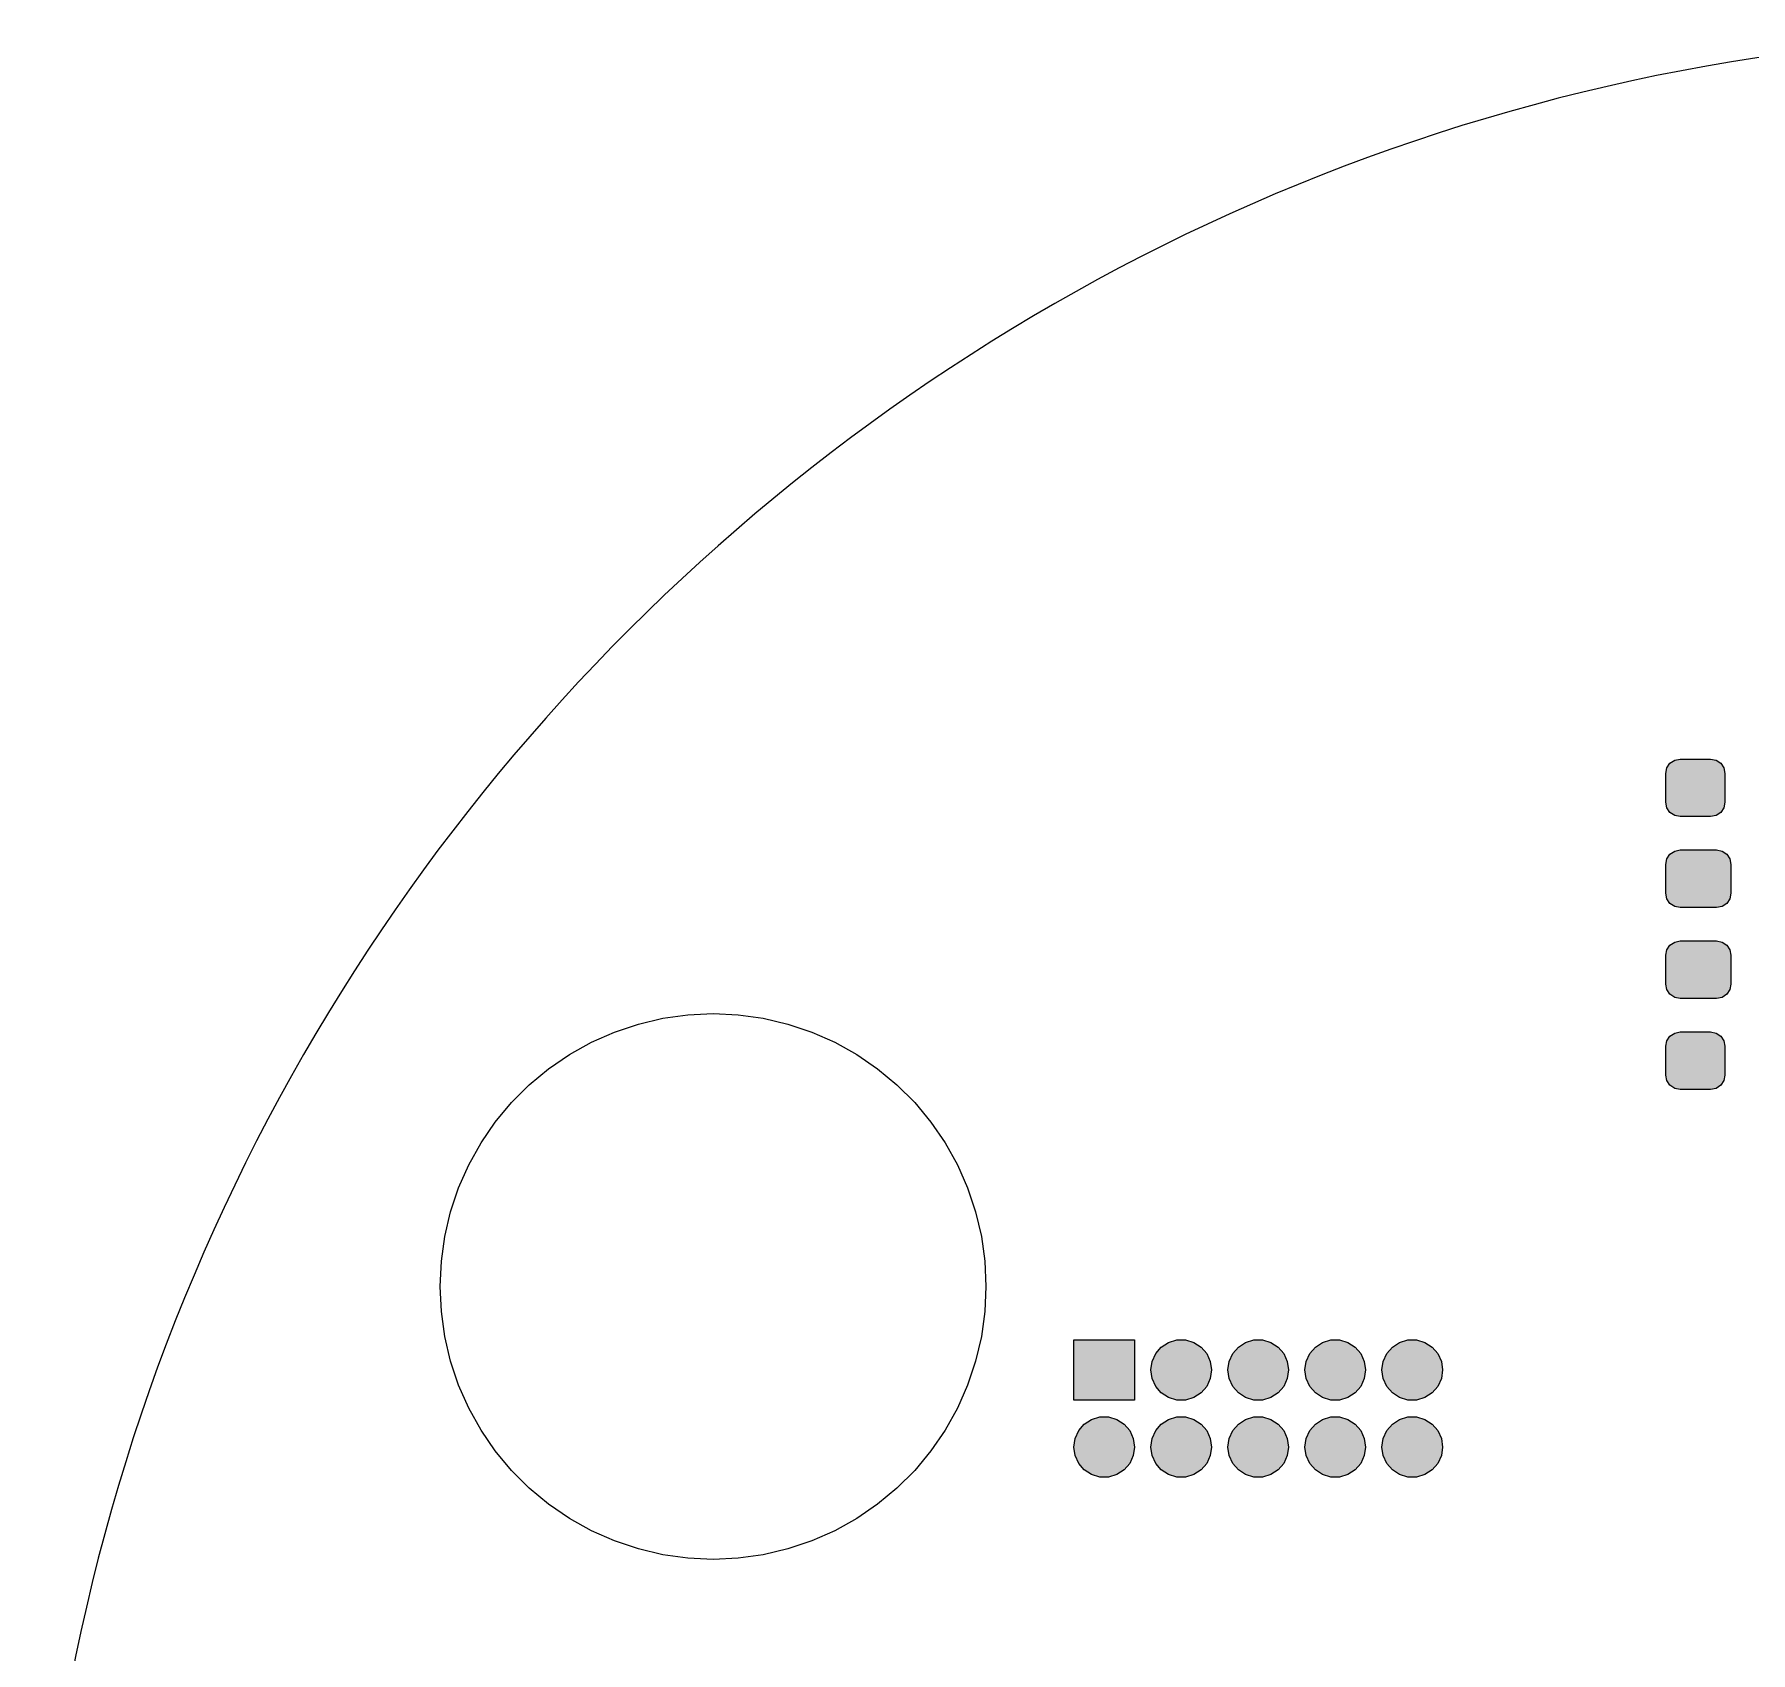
# Model space of a CAD drawing. Header units: inches. Extents: x 10 to 430, y -15 to 282.
# Drawn here: x 320.03 to 348.33, y 196.52 to 223.2 of the extents above; entities that cross this region are included whole.
import ezdxf

# ---------------------------------------------------------------- set-up
doc = ezdxf.new("R2010")
doc.units = ezdxf.units.IN
doc.header["$MEASUREMENT"] = 0
doc.layers.add('BLACK', color=7, linetype='Continuous')

msp = doc.modelspace()

# ---------------------------------------------------------------- hatches: boundary and pattern name
h = msp.add_hatch(color=256)
h.dxf.hatch_style = 1
h.paths.add_polyline_path([(361.178, 195.483), (361.16, 195.574), (361.109, 195.651), (361.032, 195.702), (360.941, 195.72), (360.341, 195.72), (360.25, 195.702), (360.173, 195.651), (360.121, 195.574), (360.103, 195.483), (360.103, 195.008), (360.121, 194.917), (360.173, 194.84), (360.25, 194.788), (360.341, 194.77), (360.941, 194.77), (361.032, 194.788), (361.109, 194.84), (361.16, 194.917), (361.178, 195.008)])
h.paths.add_polyline_path([(359.453, 195.483), (359.435, 195.574), (359.384, 195.651), (359.307, 195.702), (359.216, 195.72), (358.616, 195.72), (358.525, 195.702), (358.448, 195.651), (358.396, 195.574), (358.378, 195.483), (358.378, 195.008), (358.396, 194.917), (358.448, 194.84), (358.525, 194.788), (358.616, 194.77), (359.216, 194.77), (359.307, 194.788), (359.384, 194.84), (359.435, 194.917), (359.453, 195.008)])
h.paths.add_polyline_path([(356.951, 195.953), (356.933, 196.044), (356.882, 196.121), (356.805, 196.172), (356.714, 196.19), (356.239, 196.19), (356.148, 196.172), (356.071, 196.121), (356.019, 196.044), (356.001, 195.953), (356.001, 195.353), (356.019, 195.262), (356.071, 195.185), (356.148, 195.133), (356.239, 195.115), (356.714, 195.115), (356.805, 195.133), (356.882, 195.185), (356.933, 195.262), (356.951, 195.353)])
h.paths.add_polyline_path([(356.951, 197.678), (356.933, 197.769), (356.882, 197.846), (356.805, 197.897), (356.714, 197.915), (356.239, 197.915), (356.148, 197.897), (356.071, 197.846), (356.019, 197.769), (356.001, 197.678), (356.001, 197.078), (356.019, 196.987), (356.071, 196.91), (356.148, 196.858), (356.239, 196.84), (356.714, 196.84), (356.805, 196.858), (356.882, 196.91), (356.933, 196.987), (356.951, 197.078)])
h.paths.add_polyline_path([(354.665, 197.678), (354.647, 197.769), (354.596, 197.846), (354.519, 197.897), (354.428, 197.915), (353.953, 197.915), (353.862, 197.897), (353.785, 197.846), (353.733, 197.769), (353.715, 197.678), (353.715, 197.078), (353.733, 196.987), (353.785, 196.91), (353.862, 196.858), (353.953, 196.84), (354.428, 196.84), (354.519, 196.858), (354.596, 196.91), (354.647, 196.987), (354.665, 197.078)])
h.paths.add_polyline_path([(354.665, 195.953), (354.647, 196.044), (354.596, 196.121), (354.519, 196.172), (354.428, 196.19), (353.953, 196.19), (353.862, 196.172), (353.785, 196.121), (353.733, 196.044), (353.715, 195.953), (353.715, 195.353), (353.733, 195.262), (353.785, 195.185), (353.862, 195.133), (353.953, 195.115), (354.428, 195.115), (354.519, 195.133), (354.596, 195.185), (354.647, 195.262), (354.665, 195.353)])
h.paths.add_polyline_path([(352.887, 195.853), (352.869, 195.944), (352.818, 196.021), (352.741, 196.072), (352.65, 196.09), (352.175, 196.09), (352.084, 196.072), (352.007, 196.021), (351.955, 195.944), (351.937, 195.853), (351.937, 195.353), (351.955, 195.262), (352.007, 195.185), (352.084, 195.133), (352.175, 195.115), (352.65, 195.115), (352.741, 195.133), (352.818, 195.185), (352.869, 195.262), (352.887, 195.353)])
h.paths.add_polyline_path([(352.887, 197.678), (352.869, 197.769), (352.818, 197.846), (352.741, 197.897), (352.65, 197.915), (352.175, 197.915), (352.084, 197.897), (352.007, 197.846), (351.955, 197.769), (351.937, 197.678), (351.937, 197.178), (351.955, 197.087), (352.007, 197.01), (352.084, 196.958), (352.175, 196.94), (352.65, 196.94), (352.741, 196.958), (352.818, 197.01), (352.869, 197.087), (352.887, 197.178)])
h.paths.add_polyline_path([(351.109, 197.678), (351.091, 197.769), (351.04, 197.846), (350.963, 197.897), (350.872, 197.915), (350.397, 197.915), (350.306, 197.897), (350.229, 197.846), (350.177, 197.769), (350.159, 197.678), (350.159, 197.078), (350.177, 196.987), (350.229, 196.91), (350.306, 196.858), (350.397, 196.84), (350.872, 196.84), (350.963, 196.858), (351.04, 196.91), (351.091, 196.987), (351.109, 197.078)])
h.paths.add_polyline_path([(351.109, 195.953), (351.091, 196.044), (351.04, 196.121), (350.963, 196.172), (350.872, 196.19), (350.397, 196.19), (350.306, 196.172), (350.229, 196.121), (350.177, 196.044), (350.159, 195.953), (350.159, 195.353), (350.177, 195.262), (350.229, 195.185), (350.306, 195.133), (350.397, 195.115), (350.872, 195.115), (350.963, 195.133), (351.04, 195.185), (351.091, 195.262), (351.109, 195.353)])
h.paths.add_polyline_path([(347.208, 194.467), (347.19, 194.558), (347.139, 194.635), (347.062, 194.686), (346.971, 194.704), (346.371, 194.704), (346.28, 194.686), (346.203, 194.635), (346.151, 194.558), (346.133, 194.467), (346.133, 193.992), (346.151, 193.901), (346.203, 193.824), (346.28, 193.772), (346.371, 193.754), (346.971, 193.754), (347.062, 193.772), (347.139, 193.824), (347.19, 193.901), (347.208, 193.992)])
h.paths.add_polyline_path([(345.483, 194.467), (345.465, 194.558), (345.414, 194.635), (345.337, 194.686), (345.246, 194.704), (344.646, 194.704), (344.555, 194.686), (344.478, 194.635), (344.426, 194.558), (344.408, 194.467), (344.408, 193.992), (344.426, 193.901), (344.478, 193.824), (344.555, 193.772), (344.646, 193.754), (345.246, 193.754), (345.337, 193.772), (345.414, 193.824), (345.465, 193.901), (345.483, 193.992)])
h.paths.add_polyline_path([(343.226, 200.048), (343.167, 200.178), (343.074, 200.285), (342.954, 200.362), (342.817, 200.402), (342.675, 200.402), (342.538, 200.362), (342.419, 200.285), (342.326, 200.178), (342.266, 200.048), (342.246, 199.907), (342.266, 199.766), (342.326, 199.637), (342.419, 199.529), (342.538, 199.453), (342.675, 199.412), (342.817, 199.412), (342.954, 199.453), (343.074, 199.529), (343.167, 199.637), (343.226, 199.766), (343.246, 199.907)])
h.paths.add_polyline_path([(343.246, 201.177), (343.226, 201.318), (343.167, 201.448), (343.074, 201.555), (342.954, 201.632), (342.817, 201.672), (342.675, 201.672), (342.538, 201.632), (342.419, 201.555), (342.326, 201.448), (342.266, 201.318), (342.246, 201.177), (342.266, 201.036), (342.326, 200.907), (342.419, 200.799), (342.538, 200.723), (342.675, 200.682), (342.817, 200.682), (342.954, 200.723), (343.074, 200.799), (343.167, 200.907), (343.226, 201.036)])
h.paths.add_polyline_path([(341.976, 201.177), (341.956, 201.318), (341.897, 201.448), (341.804, 201.555), (341.684, 201.632), (341.547, 201.672), (341.405, 201.672), (341.268, 201.632), (341.149, 201.555), (341.056, 201.448), (340.996, 201.318), (340.976, 201.177), (340.996, 201.036), (341.056, 200.907), (341.149, 200.799), (341.268, 200.723), (341.405, 200.682), (341.547, 200.682), (341.684, 200.723), (341.804, 200.799), (341.897, 200.907), (341.956, 201.036)])
h.paths.add_polyline_path([(341.976, 199.907), (341.956, 200.048), (341.897, 200.178), (341.804, 200.285), (341.684, 200.362), (341.547, 200.402), (341.405, 200.402), (341.268, 200.362), (341.149, 200.285), (341.056, 200.178), (340.996, 200.048), (340.976, 199.907), (340.996, 199.766), (341.056, 199.637), (341.149, 199.529), (341.268, 199.453), (341.405, 199.412), (341.547, 199.412), (341.684, 199.453), (341.804, 199.529), (341.897, 199.637), (341.956, 199.766)])
h.paths.add_polyline_path([(340.706, 199.907), (340.686, 200.048), (340.627, 200.178), (340.534, 200.285), (340.414, 200.362), (340.277, 200.402), (340.135, 200.402), (339.998, 200.362), (339.879, 200.285), (339.786, 200.178), (339.726, 200.048), (339.706, 199.907), (339.726, 199.766), (339.786, 199.637), (339.879, 199.529), (339.998, 199.453), (340.135, 199.412), (340.277, 199.412), (340.414, 199.453), (340.534, 199.529), (340.627, 199.637), (340.686, 199.766)])
h.paths.add_polyline_path([(340.706, 201.177), (340.686, 201.318), (340.627, 201.448), (340.534, 201.555), (340.414, 201.632), (340.277, 201.672), (340.135, 201.672), (339.998, 201.632), (339.879, 201.555), (339.786, 201.448), (339.726, 201.318), (339.706, 201.177), (339.726, 201.036), (339.786, 200.907), (339.879, 200.799), (339.998, 200.723), (340.135, 200.682), (340.277, 200.682), (340.414, 200.723), (340.534, 200.799), (340.627, 200.907), (340.686, 201.036)])
h.paths.add_polyline_path([(339.436, 201.177), (339.416, 201.318), (339.357, 201.448), (339.264, 201.555), (339.144, 201.632), (339.007, 201.672), (338.865, 201.672), (338.728, 201.632), (338.609, 201.555), (338.516, 201.448), (338.456, 201.318), (338.436, 201.177), (338.456, 201.036), (338.516, 200.907), (338.609, 200.799), (338.728, 200.723), (338.865, 200.682), (339.007, 200.682), (339.144, 200.723), (339.264, 200.799), (339.357, 200.907), (339.416, 201.036)])
h.paths.add_polyline_path([(339.436, 199.907), (339.416, 200.048), (339.357, 200.178), (339.264, 200.285), (339.144, 200.362), (339.007, 200.402), (338.865, 200.402), (338.728, 200.362), (338.609, 200.285), (338.516, 200.178), (338.456, 200.048), (338.436, 199.907), (338.456, 199.766), (338.516, 199.637), (338.609, 199.529), (338.728, 199.453), (338.865, 199.412), (339.007, 199.412), (339.144, 199.453), (339.264, 199.529), (339.357, 199.637), (339.416, 199.766)])
h.paths.add_polyline_path([(338.166, 199.907), (338.146, 200.048), (338.087, 200.178), (337.994, 200.285), (337.874, 200.362), (337.737, 200.402), (337.595, 200.402), (337.458, 200.362), (337.339, 200.285), (337.246, 200.178), (337.186, 200.048), (337.166, 199.907), (337.186, 199.766), (337.246, 199.637), (337.339, 199.529), (337.458, 199.453), (337.595, 199.412), (337.737, 199.412), (337.874, 199.453), (337.994, 199.529), (338.087, 199.637), (338.146, 199.766)])
h.paths.add_polyline_path([(338.166, 201.677), (337.166, 201.677), (337.166, 200.677), (338.166, 200.677)])
h.paths.add_polyline_path([(347.901, 206.515), (347.883, 206.606), (347.832, 206.683), (347.755, 206.734), (347.664, 206.752), (347.164, 206.752), (347.073, 206.734), (346.996, 206.683), (346.944, 206.606), (346.926, 206.515), (346.926, 206.04), (346.944, 205.949), (346.996, 205.872), (347.073, 205.82), (347.164, 205.802), (347.664, 205.802), (347.755, 205.82), (347.832, 205.872), (347.883, 205.949), (347.901, 206.04)])
h.paths.add_polyline_path([(348.001, 208.015), (347.983, 208.106), (347.932, 208.183), (347.855, 208.234), (347.764, 208.252), (347.164, 208.252), (347.073, 208.234), (346.996, 208.183), (346.944, 208.106), (346.926, 208.015), (346.926, 207.54), (346.944, 207.449), (346.996, 207.372), (347.073, 207.32), (347.164, 207.302), (347.764, 207.302), (347.855, 207.32), (347.932, 207.372), (347.983, 207.449), (348.001, 207.54)])
h.paths.add_polyline_path([(348.001, 209.515), (347.983, 209.606), (347.932, 209.683), (347.855, 209.734), (347.764, 209.752), (347.164, 209.752), (347.073, 209.734), (346.996, 209.683), (346.944, 209.606), (346.926, 209.515), (346.926, 209.04), (346.944, 208.949), (346.996, 208.872), (347.073, 208.82), (347.164, 208.802), (347.764, 208.802), (347.855, 208.82), (347.932, 208.872), (347.983, 208.949), (348.001, 209.04)])
h.paths.add_polyline_path([(347.901, 211.015), (347.883, 211.106), (347.832, 211.183), (347.755, 211.234), (347.664, 211.252), (347.164, 211.252), (347.073, 211.234), (346.996, 211.183), (346.944, 211.106), (346.926, 211.015), (346.926, 210.54), (346.944, 210.449), (346.996, 210.372), (347.073, 210.32), (347.164, 210.302), (347.664, 210.302), (347.755, 210.32), (347.832, 210.372), (347.883, 210.449), (347.901, 210.54)])
h.paths.add_polyline_path([(349.726, 211.015), (349.708, 211.106), (349.657, 211.183), (349.58, 211.234), (349.489, 211.252), (348.989, 211.252), (348.898, 211.234), (348.821, 211.183), (348.769, 211.106), (348.751, 211.015), (348.751, 210.54), (348.769, 210.449), (348.821, 210.372), (348.898, 210.32), (348.989, 210.302), (349.489, 210.302), (349.58, 210.32), (349.657, 210.372), (349.708, 210.449), (349.726, 210.54)])
h.paths.add_polyline_path([(349.726, 209.515), (349.708, 209.606), (349.657, 209.683), (349.58, 209.734), (349.489, 209.752), (348.889, 209.752), (348.798, 209.734), (348.721, 209.683), (348.669, 209.606), (348.651, 209.515), (348.651, 209.04), (348.669, 208.949), (348.721, 208.872), (348.798, 208.82), (348.889, 208.802), (349.489, 208.802), (349.58, 208.82), (349.657, 208.872), (349.708, 208.949), (349.726, 209.04)])
h.paths.add_polyline_path([(349.726, 208.015), (349.708, 208.106), (349.657, 208.183), (349.58, 208.234), (349.489, 208.252), (348.889, 208.252), (348.798, 208.234), (348.721, 208.183), (348.669, 208.106), (348.651, 208.015), (348.651, 207.54), (348.669, 207.449), (348.721, 207.372), (348.798, 207.32), (348.889, 207.302), (349.489, 207.302), (349.58, 207.32), (349.657, 207.372), (349.708, 207.449), (349.726, 207.54)])
h.paths.add_polyline_path([(349.726, 206.515), (349.708, 206.606), (349.657, 206.683), (349.58, 206.734), (349.489, 206.752), (348.989, 206.752), (348.898, 206.734), (348.821, 206.683), (348.769, 206.606), (348.751, 206.515), (348.751, 206.04), (348.769, 205.949), (348.821, 205.872), (348.898, 205.82), (348.989, 205.802), (349.489, 205.802), (349.58, 205.82), (349.657, 205.872), (349.708, 205.949), (349.726, 206.04)])
h.paths.add_polyline_path([(354.119, 204.881), (354.101, 204.972), (354.05, 205.049), (353.973, 205.1), (353.882, 205.118), (353.282, 205.118), (353.191, 205.1), (353.114, 205.049), (353.062, 204.972), (353.044, 204.881), (353.044, 204.406), (353.062, 204.315), (353.114, 204.238), (353.191, 204.186), (353.282, 204.168), (353.882, 204.168), (353.973, 204.186), (354.05, 204.238), (354.101, 204.315), (354.119, 204.406)])
h.paths.add_polyline_path([(355.844, 204.881), (355.826, 204.972), (355.775, 205.049), (355.698, 205.1), (355.607, 205.118), (355.007, 205.118), (354.916, 205.1), (354.839, 205.049), (354.787, 204.972), (354.769, 204.881), (354.769, 204.406), (354.787, 204.315), (354.839, 204.238), (354.916, 204.186), (355.007, 204.168), (355.607, 204.168), (355.698, 204.186), (355.775, 204.238), (355.826, 204.315), (355.844, 204.406)])
h.paths.add_polyline_path([(365.751, 204.815), (365.733, 204.906), (365.682, 204.983), (365.605, 205.034), (365.514, 205.052), (364.914, 205.052), (364.823, 205.034), (364.746, 204.983), (364.694, 204.906), (364.676, 204.815), (364.676, 204.34), (364.694, 204.249), (364.746, 204.172), (364.823, 204.12), (364.914, 204.102), (365.514, 204.102), (365.605, 204.12), (365.682, 204.172), (365.733, 204.249), (365.751, 204.34)])
h.paths.add_polyline_path([(367.476, 204.815), (367.458, 204.906), (367.407, 204.983), (367.33, 205.034), (367.239, 205.052), (366.639, 205.052), (366.548, 205.034), (366.471, 204.983), (366.419, 204.906), (366.401, 204.815), (366.401, 204.34), (366.419, 204.249), (366.471, 204.172), (366.548, 204.12), (366.639, 204.102), (367.239, 204.102), (367.33, 204.12), (367.407, 204.172), (367.458, 204.249), (367.476, 204.34)])
h.paths.add_polyline_path([(362.329, 209.866), (362.31, 209.962), (362.256, 210.043), (362.175, 210.097), (362.079, 210.116), (360.779, 210.116), (360.684, 210.097), (360.602, 210.043), (360.548, 209.962), (360.529, 209.866), (360.529, 207.866), (360.548, 207.771), (360.602, 207.69), (360.684, 207.635), (360.779, 207.616), (362.079, 207.616), (362.175, 207.635), (362.256, 207.69), (362.31, 207.771), (362.329, 207.866)])
h.paths.add_polyline_path([(359.301, 208.577), (359.282, 208.673), (359.228, 208.754), (359.147, 208.808), (359.051, 208.827), (358.101, 208.827), (358.006, 208.808), (357.924, 208.754), (357.87, 208.673), (357.851, 208.577), (357.851, 207.902), (357.87, 207.807), (357.924, 207.726), (358.006, 207.671), (358.101, 207.652), (359.051, 207.652), (359.147, 207.671), (359.228, 207.726), (359.282, 207.807), (359.301, 207.902)])
h.paths.add_polyline_path([(359.301, 210.652), (359.282, 210.748), (359.228, 210.829), (359.147, 210.883), (359.051, 210.902), (358.101, 210.902), (358.006, 210.883), (357.924, 210.829), (357.87, 210.748), (357.851, 210.652), (357.851, 209.977), (357.87, 209.882), (357.924, 209.801), (358.006, 209.746), (358.101, 209.727), (359.051, 209.727), (359.147, 209.746), (359.228, 209.801), (359.282, 209.882), (359.301, 209.977)])
h.paths.add_polyline_path([(362.329, 213.866), (362.31, 213.962), (362.256, 214.043), (362.175, 214.097), (362.079, 214.116), (360.779, 214.116), (360.684, 214.097), (360.602, 214.043), (360.548, 213.962), (360.529, 213.866), (360.529, 211.866), (360.548, 211.771), (360.602, 211.69), (360.684, 211.635), (360.779, 211.616), (362.079, 211.616), (362.175, 211.635), (362.256, 211.69), (362.31, 211.771), (362.329, 211.866)])
h.paths.add_polyline_path([(357.276, 211.832), (357.265, 211.89), (357.232, 211.938), (357.184, 211.971), (357.126, 211.982), (355.476, 211.982), (355.419, 211.971), (355.37, 211.938), (355.338, 211.89), (355.326, 211.832), (355.326, 211.532), (355.338, 211.475), (355.37, 211.426), (355.419, 211.394), (355.476, 211.382), (357.126, 211.382), (357.184, 211.394), (357.232, 211.426), (357.265, 211.475), (357.276, 211.532)])
h.paths.add_polyline_path([(357.276, 210.562), (357.265, 210.62), (357.232, 210.668), (357.184, 210.701), (357.126, 210.712), (355.476, 210.712), (355.419, 210.701), (355.37, 210.668), (355.338, 210.62), (355.326, 210.562), (355.326, 210.262), (355.338, 210.205), (355.37, 210.156), (355.419, 210.124), (355.476, 210.112), (357.126, 210.112), (357.184, 210.124), (357.232, 210.156), (357.265, 210.205), (357.276, 210.262)])
h.paths.add_polyline_path([(357.276, 209.292), (357.265, 209.35), (357.232, 209.398), (357.184, 209.431), (357.126, 209.442), (355.476, 209.442), (355.419, 209.431), (355.37, 209.398), (355.338, 209.35), (355.326, 209.292), (355.326, 208.992), (355.338, 208.935), (355.37, 208.886), (355.419, 208.854), (355.476, 208.842), (357.126, 208.842), (357.184, 208.854), (357.232, 208.886), (357.265, 208.935), (357.276, 208.992)])
h.paths.add_polyline_path([(357.276, 208.022), (357.265, 208.08), (357.232, 208.128), (357.184, 208.161), (357.126, 208.172), (355.476, 208.172), (355.419, 208.161), (355.37, 208.128), (355.338, 208.08), (355.326, 208.022), (355.326, 207.722), (355.338, 207.665), (355.37, 207.616), (355.419, 207.584), (355.476, 207.572), (357.126, 207.572), (357.184, 207.584), (357.232, 207.616), (357.265, 207.665), (357.276, 207.722)])
h.paths.add_polyline_path([(352.326, 208.022), (352.315, 208.08), (352.282, 208.128), (352.234, 208.161), (352.176, 208.172), (350.526, 208.172), (350.469, 208.161), (350.42, 208.128), (350.388, 208.08), (350.376, 208.022), (350.376, 207.722), (350.388, 207.665), (350.42, 207.616), (350.469, 207.584), (350.526, 207.572), (352.176, 207.572), (352.234, 207.584), (352.282, 207.616), (352.315, 207.665), (352.326, 207.722)])
h.paths.add_polyline_path([(352.326, 209.292), (352.315, 209.35), (352.282, 209.398), (352.234, 209.431), (352.176, 209.442), (350.526, 209.442), (350.469, 209.431), (350.42, 209.398), (350.388, 209.35), (350.376, 209.292), (350.376, 208.992), (350.388, 208.935), (350.42, 208.886), (350.469, 208.854), (350.526, 208.842), (352.176, 208.842), (352.234, 208.854), (352.282, 208.886), (352.315, 208.935), (352.326, 208.992)])
h.paths.add_polyline_path([(352.326, 210.562), (352.315, 210.62), (352.282, 210.668), (352.234, 210.701), (352.176, 210.712), (350.526, 210.712), (350.469, 210.701), (350.42, 210.668), (350.388, 210.62), (350.376, 210.562), (350.376, 210.262), (350.388, 210.205), (350.42, 210.156), (350.469, 210.124), (350.526, 210.112), (352.176, 210.112), (352.234, 210.124), (352.282, 210.156), (352.315, 210.205), (352.326, 210.262)])
h.paths.add_polyline_path([(352.326, 211.532), (352.326, 211.832), (352.315, 211.89), (352.282, 211.938), (352.234, 211.971), (352.176, 211.982), (350.526, 211.982), (350.469, 211.971), (350.42, 211.938), (350.388, 211.89), (350.376, 211.832), (350.376, 211.532), (350.388, 211.475), (350.42, 211.426), (350.469, 211.394), (350.526, 211.382), (352.176, 211.382), (352.234, 211.394), (352.282, 211.426), (352.315, 211.475)])

# ---------------------------------------------------------------- linework, layer by layer
at = {"layer": 'BLACK', "linetype": 'Continuous'}
for p, q in [((346.944, 211.106), (346.996, 211.183)), ((346.996, 211.183), (347.073, 211.234)), ((347.073, 211.234), (347.164, 211.252)), ((347.164, 211.252), (347.664, 211.252)), ((347.664, 211.252), (347.755, 211.234)), ((347.755, 211.234), (347.832, 211.183)), ((347.832, 211.183), (347.883, 211.106)), ((346.926, 211.015), (346.944, 211.106)), ((346.926, 210.54), (346.926, 211.015)), ((347.883, 211.106), (347.901, 211.015)), ((347.901, 211.015), (347.901, 210.54)), ((346.944, 210.449), (346.926, 210.54)), ((346.996, 210.372), (346.944, 210.449)), ((347.073, 210.32), (346.996, 210.372)), ((347.164, 210.302), (347.073, 210.32)), ((347.664, 210.302), (347.164, 210.302)), ((347.755, 210.32), (347.664, 210.302)), ((347.832, 210.372), (347.755, 210.32)), ((347.883, 210.449), (347.832, 210.372)), ((347.901, 210.54), (347.883, 210.449)), ((346.996, 209.683), (347.073, 209.734)), ((347.073, 209.734), (347.164, 209.752)), ((347.164, 209.752), (347.764, 209.752)), ((347.764, 209.752), (347.855, 209.734)), ((347.855, 209.734), (347.932, 209.683)), ((346.926, 209.515), (346.944, 209.606)), ((346.926, 209.04), (346.926, 209.515)), ((346.944, 209.606), (346.996, 209.683)), ((347.932, 209.683), (347.983, 209.606)), ((347.983, 209.606), (348.001, 209.515)), ((348.001, 209.515), (348.001, 209.04)), ((346.944, 208.949), (346.926, 209.04)), ((346.996, 208.872), (346.944, 208.949)), ((347.073, 208.82), (346.996, 208.872)), ((347.932, 208.872), (347.855, 208.82)), ((347.983, 208.949), (347.932, 208.872)), ((348.001, 209.04), (347.983, 208.949)), ((347.164, 208.802), (347.073, 208.82)), ((347.764, 208.802), (347.164, 208.802)), ((347.855, 208.82), (347.764, 208.802)), ((346.926, 208.015), (346.944, 208.106)), ((346.926, 207.54), (346.926, 208.015)), ((346.944, 208.106), (346.996, 208.183)), ((346.996, 208.183), (347.073, 208.234)), ((347.073, 208.234), (347.164, 208.252)), ((347.164, 208.252), (347.764, 208.252)), ((347.764, 208.252), (347.855, 208.234)), ((347.855, 208.234), (347.932, 208.183)), ((347.932, 208.183), (347.983, 208.106)), ((347.983, 208.106), (348.001, 208.015)), ((348.001, 208.015), (348.001, 207.54)), ((346.944, 207.449), (346.926, 207.54)), ((346.996, 207.372), (346.944, 207.449)), ((347.983, 207.449), (347.932, 207.372)), ((348.001, 207.54), (347.983, 207.449)), ((347.073, 207.32), (346.996, 207.372)), ((347.164, 207.302), (347.073, 207.32)), ((347.764, 207.302), (347.164, 207.302)), ((347.855, 207.32), (347.764, 207.302)), ((347.932, 207.372), (347.855, 207.32)), ((329.593, 206.75), (329.987, 206.882)), ((329.987, 206.882), (330.392, 206.977)), ((330.392, 206.977), (330.803, 207.035)), ((330.803, 207.035), (331.218, 207.054)), ((331.218, 207.054), (331.634, 207.035)), ((331.634, 207.035), (332.045, 206.977)), ((332.045, 206.977), (332.45, 206.882)), ((332.45, 206.882), (332.844, 206.75)), ((329.213, 206.582), (329.593, 206.75)), ((332.844, 206.75), (333.224, 206.582)), ((346.926, 206.515), (346.944, 206.606)), ((346.944, 206.606), (346.996, 206.683)), ((346.996, 206.683), (347.073, 206.734)), ((347.073, 206.734), (347.164, 206.752)), ((347.164, 206.752), (347.664, 206.752)), ((347.664, 206.752), (347.755, 206.734)), ((347.755, 206.734), (347.832, 206.683)), ((347.832, 206.683), (347.883, 206.606)), ((347.883, 206.606), (347.901, 206.515)), ((328.507, 206.145), (328.849, 206.38)), ((328.849, 206.38), (329.213, 206.582)), ((333.224, 206.582), (333.587, 206.38)), ((333.587, 206.38), (333.93, 206.145)), ((346.926, 206.04), (346.926, 206.515)), ((347.901, 206.515), (347.901, 206.04)), ((328.187, 205.88), (328.507, 206.145)), ((333.93, 206.145), (334.25, 205.88)), ((346.944, 205.949), (346.926, 206.04)), ((347.901, 206.04), (347.883, 205.949)), ((327.893, 205.586), (328.187, 205.88)), ((334.25, 205.88), (334.544, 205.586)), ((346.996, 205.872), (346.944, 205.949)), ((347.073, 205.82), (346.996, 205.872)), ((347.164, 205.802), (347.073, 205.82)), ((347.664, 205.802), (347.164, 205.802)), ((347.755, 205.82), (347.664, 205.802)), ((347.832, 205.872), (347.755, 205.82)), ((347.883, 205.949), (347.832, 205.872)), ((327.627, 205.266), (327.893, 205.586)), ((334.544, 205.586), (334.81, 205.266)), ((327.392, 204.923), (327.627, 205.266)), ((334.81, 205.266), (335.044, 204.923)), ((327.19, 204.56), (327.392, 204.923)), ((335.044, 204.923), (335.247, 204.56)), ((327.022, 204.18), (327.19, 204.56)), ((335.247, 204.56), (335.415, 204.18)), ((326.89, 203.786), (327.022, 204.18)), ((335.415, 204.18), (335.547, 203.786)), ((326.795, 203.381), (326.89, 203.786)), ((335.547, 203.786), (335.642, 203.381)), ((326.738, 202.969), (326.795, 203.381)), ((335.642, 203.381), (335.699, 202.969)), ((326.718, 202.554), (326.738, 202.969)), ((335.699, 202.969), (335.718, 202.554)), ((326.738, 202.139), (326.718, 202.554)), ((335.718, 202.554), (335.699, 202.139)), ((326.795, 201.727), (326.738, 202.139)), ((335.699, 202.139), (335.642, 201.727)), ((326.89, 201.323), (326.795, 201.727)), ((335.642, 201.727), (335.547, 201.323)), ((337.166, 200.677), (337.166, 201.677)), ((337.166, 201.677), (338.166, 201.677)), ((338.166, 201.677), (338.166, 200.677)), ((338.516, 201.448), (338.609, 201.555)), ((338.609, 201.555), (338.728, 201.632)), ((338.728, 201.632), (338.865, 201.672)), ((338.865, 201.672), (339.007, 201.672)), ((339.007, 201.672), (339.144, 201.632)), ((339.144, 201.632), (339.264, 201.555)), ((339.264, 201.555), (339.357, 201.448)), ((339.786, 201.448), (339.879, 201.555)), ((339.879, 201.555), (339.998, 201.632)), ((339.998, 201.632), (340.135, 201.672)), ((340.135, 201.672), (340.277, 201.672)), ((340.277, 201.672), (340.414, 201.632)), ((340.414, 201.632), (340.534, 201.555)), ((340.534, 201.555), (340.627, 201.448)), ((341.056, 201.448), (341.149, 201.555)), ((341.149, 201.555), (341.268, 201.632)), ((341.268, 201.632), (341.405, 201.672)), ((341.405, 201.672), (341.547, 201.672)), ((341.547, 201.672), (341.684, 201.632)), ((341.684, 201.632), (341.804, 201.555)), ((341.804, 201.555), (341.897, 201.448)), ((342.326, 201.448), (342.419, 201.555)), ((342.419, 201.555), (342.538, 201.632)), ((342.538, 201.632), (342.675, 201.672)), ((342.675, 201.672), (342.817, 201.672)), ((342.817, 201.672), (342.954, 201.632)), ((342.954, 201.632), (343.074, 201.555)), ((343.074, 201.555), (343.167, 201.448)), ((327.022, 200.928), (326.89, 201.323)), ((335.547, 201.323), (335.415, 200.928)), ((338.436, 201.177), (338.456, 201.318)), ((338.456, 201.318), (338.516, 201.448)), ((339.357, 201.448), (339.416, 201.318)), ((339.416, 201.318), (339.436, 201.177)), ((339.706, 201.177), (339.726, 201.318)), ((339.726, 201.318), (339.786, 201.448)), ((340.627, 201.448), (340.686, 201.318)), ((340.686, 201.318), (340.706, 201.177)), ((340.976, 201.177), (340.996, 201.318)), ((340.996, 201.318), (341.056, 201.448)), ((341.897, 201.448), (341.956, 201.318)), ((341.956, 201.318), (341.976, 201.177)), ((342.246, 201.177), (342.266, 201.318)), ((342.266, 201.318), (342.326, 201.448)), ((343.167, 201.448), (343.226, 201.318)), ((343.226, 201.318), (343.246, 201.177)), ((327.19, 200.548), (327.022, 200.928)), ((335.415, 200.928), (335.247, 200.548)), ((338.456, 201.036), (338.436, 201.177)), ((338.516, 200.907), (338.456, 201.036)), ((339.416, 201.036), (339.357, 200.907)), ((339.436, 201.177), (339.416, 201.036)), ((339.726, 201.036), (339.706, 201.177)), ((339.786, 200.907), (339.726, 201.036)), ((340.686, 201.036), (340.627, 200.907)), ((340.706, 201.177), (340.686, 201.036)), ((340.996, 201.036), (340.976, 201.177)), ((341.056, 200.907), (340.996, 201.036)), ((341.956, 201.036), (341.897, 200.907)), ((341.976, 201.177), (341.956, 201.036)), ((342.266, 201.036), (342.246, 201.177)), ((342.326, 200.907), (342.266, 201.036)), ((343.226, 201.036), (343.167, 200.907)), ((343.246, 201.177), (343.226, 201.036)), ((338.166, 200.677), (337.166, 200.677)), ((338.609, 200.799), (338.516, 200.907)), ((338.728, 200.723), (338.609, 200.799)), ((338.865, 200.682), (338.728, 200.723)), ((339.007, 200.682), (338.865, 200.682)), ((339.144, 200.723), (339.007, 200.682)), ((339.264, 200.799), (339.144, 200.723)), ((339.357, 200.907), (339.264, 200.799)), ((339.879, 200.799), (339.786, 200.907)), ((339.998, 200.723), (339.879, 200.799)), ((340.135, 200.682), (339.998, 200.723)), ((340.277, 200.682), (340.135, 200.682)), ((340.414, 200.723), (340.277, 200.682)), ((340.534, 200.799), (340.414, 200.723)), ((340.627, 200.907), (340.534, 200.799)), ((341.149, 200.799), (341.056, 200.907)), ((341.268, 200.723), (341.149, 200.799)), ((341.405, 200.682), (341.268, 200.723)), ((341.547, 200.682), (341.405, 200.682)), ((341.684, 200.723), (341.547, 200.682)), ((341.804, 200.799), (341.684, 200.723)), ((341.897, 200.907), (341.804, 200.799)), ((342.419, 200.799), (342.326, 200.907)), ((342.538, 200.723), (342.419, 200.799)), ((342.675, 200.682), (342.538, 200.723)), ((342.817, 200.682), (342.675, 200.682)), ((342.954, 200.723), (342.817, 200.682)), ((343.074, 200.799), (342.954, 200.723)), ((343.167, 200.907), (343.074, 200.799)), ((327.392, 200.185), (327.19, 200.548)), ((335.247, 200.548), (335.044, 200.185)), ((337.339, 200.285), (337.458, 200.362)), ((337.458, 200.362), (337.595, 200.402)), ((337.595, 200.402), (337.737, 200.402)), ((337.737, 200.402), (337.874, 200.362)), ((337.874, 200.362), (337.994, 200.285)), ((338.609, 200.285), (338.728, 200.362)), ((338.728, 200.362), (338.865, 200.402)), ((338.865, 200.402), (339.007, 200.402)), ((339.007, 200.402), (339.144, 200.362)), ((339.144, 200.362), (339.264, 200.285)), ((339.879, 200.285), (339.998, 200.362)), ((339.998, 200.362), (340.135, 200.402)), ((340.135, 200.402), (340.277, 200.402)), ((340.277, 200.402), (340.414, 200.362)), ((340.414, 200.362), (340.534, 200.285)), ((341.149, 200.285), (341.268, 200.362)), ((341.268, 200.362), (341.405, 200.402)), ((341.405, 200.402), (341.547, 200.402)), ((341.547, 200.402), (341.684, 200.362)), ((341.684, 200.362), (341.804, 200.285)), ((342.419, 200.285), (342.538, 200.362)), ((342.538, 200.362), (342.675, 200.402)), ((342.675, 200.402), (342.817, 200.402)), ((342.817, 200.402), (342.954, 200.362)), ((342.954, 200.362), (343.074, 200.285)), ((327.627, 199.842), (327.392, 200.185)), ((335.044, 200.185), (334.81, 199.842)), ((337.186, 200.048), (337.246, 200.178)), ((337.246, 200.178), (337.339, 200.285)), ((337.994, 200.285), (338.087, 200.178)), ((338.087, 200.178), (338.146, 200.048)), ((338.456, 200.048), (338.516, 200.178)), ((338.516, 200.178), (338.609, 200.285)), ((339.264, 200.285), (339.357, 200.178)), ((339.357, 200.178), (339.416, 200.048)), ((339.726, 200.048), (339.786, 200.178)), ((339.786, 200.178), (339.879, 200.285)), ((340.534, 200.285), (340.627, 200.178)), ((340.627, 200.178), (340.686, 200.048)), ((340.996, 200.048), (341.056, 200.178)), ((341.056, 200.178), (341.149, 200.285)), ((341.804, 200.285), (341.897, 200.178)), ((341.897, 200.178), (341.956, 200.048)), ((342.266, 200.048), (342.326, 200.178)), ((342.326, 200.178), (342.419, 200.285)), ((343.074, 200.285), (343.167, 200.178)), ((343.167, 200.178), (343.226, 200.048)), ((327.893, 199.522), (327.627, 199.842)), ((334.81, 199.842), (334.544, 199.522)), ((337.166, 199.907), (337.186, 200.048)), ((337.186, 199.766), (337.166, 199.907)), ((338.146, 200.048), (338.166, 199.907)), ((338.166, 199.907), (338.146, 199.766)), ((338.436, 199.907), (338.456, 200.048)), ((338.456, 199.766), (338.436, 199.907)), ((339.416, 200.048), (339.436, 199.907)), ((339.436, 199.907), (339.416, 199.766)), ((339.706, 199.907), (339.726, 200.048)), ((339.726, 199.766), (339.706, 199.907)), ((340.686, 200.048), (340.706, 199.907)), ((340.706, 199.907), (340.686, 199.766)), ((340.976, 199.907), (340.996, 200.048)), ((340.996, 199.766), (340.976, 199.907)), ((341.956, 200.048), (341.976, 199.907)), ((341.976, 199.907), (341.956, 199.766)), ((342.246, 199.907), (342.266, 200.048)), ((342.266, 199.766), (342.246, 199.907)), ((343.226, 200.048), (343.246, 199.907)), ((343.246, 199.907), (343.226, 199.766)), ((328.187, 199.229), (327.893, 199.522)), ((334.544, 199.522), (334.25, 199.229)), ((337.246, 199.637), (337.186, 199.766)), ((337.339, 199.529), (337.246, 199.637)), ((337.458, 199.453), (337.339, 199.529)), ((337.994, 199.529), (337.874, 199.453)), ((338.087, 199.637), (337.994, 199.529)), ((338.146, 199.766), (338.087, 199.637)), ((338.516, 199.637), (338.456, 199.766)), ((338.609, 199.529), (338.516, 199.637)), ((338.728, 199.453), (338.609, 199.529)), ((339.264, 199.529), (339.144, 199.453)), ((339.357, 199.637), (339.264, 199.529)), ((339.416, 199.766), (339.357, 199.637)), ((339.786, 199.637), (339.726, 199.766)), ((339.879, 199.529), (339.786, 199.637)), ((339.998, 199.453), (339.879, 199.529)), ((340.534, 199.529), (340.414, 199.453)), ((340.627, 199.637), (340.534, 199.529)), ((340.686, 199.766), (340.627, 199.637)), ((341.056, 199.637), (340.996, 199.766)), ((341.149, 199.529), (341.056, 199.637)), ((341.268, 199.453), (341.149, 199.529)), ((341.804, 199.529), (341.684, 199.453)), ((341.897, 199.637), (341.804, 199.529)), ((341.956, 199.766), (341.897, 199.637)), ((342.326, 199.637), (342.266, 199.766)), ((342.419, 199.529), (342.326, 199.637)), ((342.538, 199.453), (342.419, 199.529)), ((343.074, 199.529), (342.954, 199.453)), ((343.167, 199.637), (343.074, 199.529)), ((343.226, 199.766), (343.167, 199.637)), ((328.507, 198.963), (328.187, 199.229)), ((334.25, 199.229), (333.93, 198.963)), ((337.595, 199.412), (337.458, 199.453)), ((337.737, 199.412), (337.595, 199.412)), ((337.874, 199.453), (337.737, 199.412)), ((338.865, 199.412), (338.728, 199.453)), ((339.007, 199.412), (338.865, 199.412)), ((339.144, 199.453), (339.007, 199.412)), ((340.135, 199.412), (339.998, 199.453)), ((340.277, 199.412), (340.135, 199.412)), ((340.414, 199.453), (340.277, 199.412)), ((341.405, 199.412), (341.268, 199.453)), ((341.547, 199.412), (341.405, 199.412)), ((341.684, 199.453), (341.547, 199.412)), ((342.675, 199.412), (342.538, 199.453)), ((342.817, 199.412), (342.675, 199.412)), ((342.954, 199.453), (342.817, 199.412)), ((328.849, 198.728), (328.507, 198.963)), ((333.93, 198.963), (333.587, 198.728)), ((329.213, 198.526), (328.849, 198.728)), ((333.587, 198.728), (333.224, 198.526)), ((329.593, 198.358), (329.213, 198.526)), ((333.224, 198.526), (332.844, 198.358)), ((329.987, 198.226), (329.593, 198.358)), ((330.392, 198.131), (329.987, 198.226)), ((330.803, 198.073), (330.392, 198.131)), ((332.045, 198.131), (331.634, 198.073)), ((332.45, 198.226), (332.045, 198.131)), ((332.844, 198.358), (332.45, 198.226)), ((331.218, 198.054), (330.803, 198.073)), ((331.634, 198.073), (331.218, 198.054))]:
    msp.add_line(p, q, dxfattribs=at)
at = {"layer": 'BLACK'}
msp.add_arc((353.527, 189.703), 33.5, 0, 180, dxfattribs=at)

doc.saveas('drawing.dxf')
